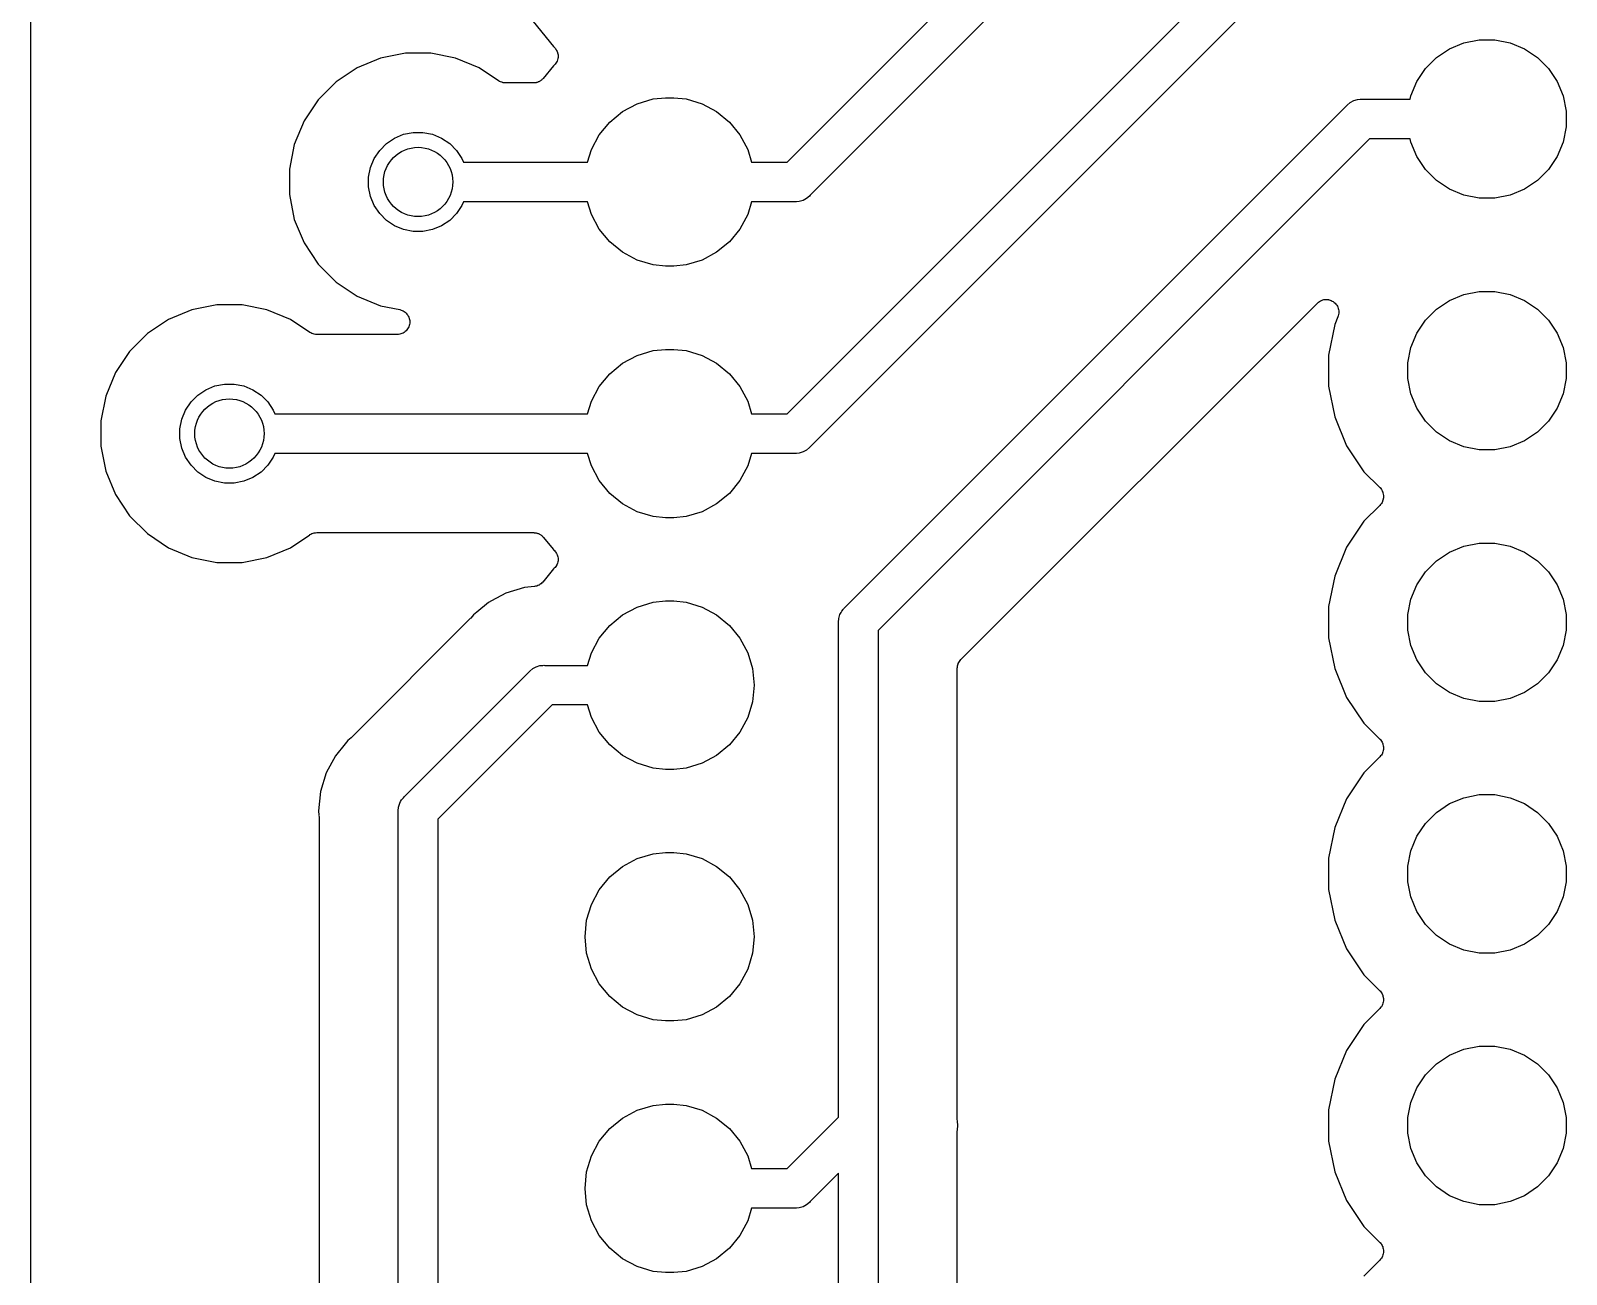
# Model space of a CAD drawing. Extents: x 122.5 to 192.5, y -149.3 to -74.2.
# Drawn here: x 122.45 to 137.96, y -127.23 to -114.68 of the extents above; entities that cross this region are included whole.
import ezdxf

# ---------------------------------------------------------------- set-up
doc = ezdxf.new("R2010")
doc.units = 0
doc.header["$MEASUREMENT"] = 0
doc.layers.add('BLACK', color=7, linetype='CONTINUOUS')

msp = doc.modelspace()

# ---------------------------------------------------------------- linework, layer by layer
at = {"layer": 'BLACK', "linetype": 'CONTINUOUS'}
for p, q in [((122.453, -149.2), (122.453, -74.32)), ((130.092, -116.005), (135.742, -110.356)), ((135.973, -110.69), (130.323, -116.339)), ((130.092, -118.545), (135.742, -112.896)), ((135.973, -113.23), (130.323, -118.879)), ((127.526, -114.586), (127.733, -114.837)), ((126.237, -114.905), (125.986, -114.955)), ((126.493, -114.905), (126.237, -114.905)), ((126.744, -114.955), (126.493, -114.905)), ((127.733, -114.837), (127.733, -114.837)), ((127.733, -114.837), (127.733, -114.837)), ((127.733, -114.837), (127.733, -114.837)), ((127.733, -114.837), (127.733, -114.838)), ((127.733, -114.838), (127.742, -114.847)), ((127.742, -114.847), (127.75, -114.855)), ((127.75, -114.855), (127.75, -114.855)), ((127.75, -114.855), (127.751, -114.856)), ((127.751, -114.856), (127.757, -114.866)), ((127.757, -114.866), (127.764, -114.876)), ((127.764, -114.876), (127.764, -114.876)), ((127.764, -114.876), (127.764, -114.877)), ((127.764, -114.877), (127.769, -114.888)), ((127.769, -114.888), (127.773, -114.899)), ((127.773, -114.899), (127.773, -114.899)), ((127.773, -114.899), (127.773, -114.9)), ((127.773, -114.9), (127.776, -114.911)), ((136.65, -114.949), (136.781, -114.861)), ((136.781, -114.861), (136.927, -114.801)), ((136.927, -114.801), (137.081, -114.77)), ((137.081, -114.77), (137.239, -114.77)), ((137.239, -114.77), (137.393, -114.801)), ((137.393, -114.801), (137.539, -114.861)), ((137.539, -114.861), (137.67, -114.949)), ((125.749, -115.053), (125.536, -115.195)), ((125.986, -114.955), (125.749, -115.053)), ((126.981, -115.053), (126.744, -114.955)), ((127.176, -115.184), (126.981, -115.053)), ((127.733, -115.032), (127.629, -115.159)), ((127.74, -115.025), (127.733, -115.032)), ((127.749, -115.016), (127.74, -115.025)), ((127.75, -115.016), (127.749, -115.016)), ((127.749, -115.016), (127.749, -115.016)), ((127.756, -115.006), (127.75, -115.016)), ((127.763, -114.996), (127.756, -115.006)), ((127.768, -114.984), (127.763, -114.995)), ((127.763, -114.995), (127.763, -114.995)), ((127.763, -114.995), (127.763, -114.996)), ((127.773, -114.973), (127.768, -114.984)), ((127.775, -114.96), (127.773, -114.972)), ((127.773, -114.972), (127.773, -114.973)), ((127.773, -114.973), (127.773, -114.973)), ((127.778, -114.949), (127.775, -114.96)), ((127.776, -114.911), (127.778, -114.923)), ((127.778, -114.923), (127.778, -114.923)), ((127.778, -114.923), (127.778, -114.924)), ((127.778, -114.924), (127.778, -114.936)), ((127.778, -114.936), (127.778, -114.948)), ((127.778, -114.948), (127.778, -114.948)), ((127.778, -114.948), (127.778, -114.949)), ((136.451, -115.191), (136.539, -115.06)), ((136.539, -115.06), (136.65, -114.949)), ((137.67, -114.949), (137.781, -115.06)), ((137.781, -115.06), (137.869, -115.191)), ((125.536, -115.195), (125.355, -115.376)), ((127.187, -115.189), (127.176, -115.184)), ((127.197, -115.195), (127.187, -115.189)), ((127.198, -115.195), (127.197, -115.195)), ((127.209, -115.199), (127.198, -115.195)), ((127.198, -115.195), (127.198, -115.195)), ((127.22, -115.202), (127.209, -115.199)), ((127.221, -115.202), (127.22, -115.202)), ((127.222, -115.203), (127.221, -115.202)), ((127.233, -115.204), (127.222, -115.203)), ((127.245, -115.205), (127.233, -115.204)), ((127.247, -115.205), (127.245, -115.205)), ((127.531, -115.205), (127.247, -115.205)), ((127.247, -115.205), (127.247, -115.205)), ((127.247, -115.205), (127.247, -115.205)), ((127.247, -115.205), (127.247, -115.205)), ((127.537, -115.204), (127.531, -115.205)), ((127.542, -115.205), (127.537, -115.204)), ((127.549, -115.203), (127.542, -115.205)), ((127.556, -115.203), (127.549, -115.203)), ((127.561, -115.201), (127.556, -115.203)), ((127.567, -115.2), (127.561, -115.201)), ((127.573, -115.197), (127.567, -115.2)), ((127.579, -115.195), (127.573, -115.197)), ((127.584, -115.193), (127.579, -115.195)), ((127.59, -115.191), (127.584, -115.193)), ((127.595, -115.187), (127.59, -115.191)), ((127.601, -115.184), (127.595, -115.187)), ((127.606, -115.18), (127.601, -115.184)), ((127.61, -115.177), (127.606, -115.18)), ((127.615, -115.172), (127.61, -115.177)), ((127.621, -115.168), (127.615, -115.172)), ((127.624, -115.164), (127.621, -115.168)), ((127.628, -115.16), (127.624, -115.164)), ((127.629, -115.159), (127.628, -115.16)), ((136.391, -115.337), (136.451, -115.191)), ((137.869, -115.191), (137.929, -115.337)), ((128.578, -115.416), (128.738, -115.367)), ((128.738, -115.367), (128.863, -115.355)), ((128.863, -115.355), (128.947, -115.355)), ((128.947, -115.355), (129.072, -115.367)), ((129.072, -115.367), (129.232, -115.416)), ((135.851, -115.373), (135.88, -115.37)), ((135.88, -115.37), (135.89, -115.369)), ((135.88, -115.37), (135.88, -115.37)), ((135.89, -115.369), (135.9, -115.37)), ((135.9, -115.37), (136.384, -115.37)), ((136.384, -115.37), (136.391, -115.337)), ((137.929, -115.337), (137.96, -115.491)), ((125.355, -115.376), (125.213, -115.589)), ((128.301, -115.601), (128.43, -115.495)), ((128.43, -115.495), (128.578, -115.416)), ((129.232, -115.416), (129.38, -115.495)), ((129.38, -115.495), (129.509, -115.601)), ((130.676, -120.502), (135.742, -115.436)), ((135.742, -115.436), (135.748, -115.428)), ((135.748, -115.428), (135.778, -115.403)), ((135.778, -115.403), (135.813, -115.384)), ((135.813, -115.384), (135.851, -115.373)), ((137.96, -115.491), (137.96, -115.649)), ((125.213, -115.589), (125.115, -115.826)), ((128.195, -115.73), (128.301, -115.601)), ((129.509, -115.601), (129.615, -115.73)), ((137.96, -115.649), (137.929, -115.803)), ((125.115, -115.826), (125.065, -116.077)), ((125.977, -115.886), (126.046, -115.817)), ((126.046, -115.817), (126.128, -115.762)), ((126.128, -115.762), (126.219, -115.724)), ((126.219, -115.724), (126.316, -115.705)), ((126.316, -115.705), (126.414, -115.705)), ((126.414, -115.705), (126.511, -115.724)), ((126.511, -115.724), (126.602, -115.762)), ((126.602, -115.762), (126.684, -115.817)), ((126.684, -115.817), (126.753, -115.886)), ((128.116, -115.878), (128.195, -115.73)), ((129.615, -115.73), (129.694, -115.878)), ((135.973, -115.77), (131.01, -120.733)), ((136.384, -115.77), (135.973, -115.77)), ((136.391, -115.803), (136.384, -115.77)), ((136.451, -115.949), (136.391, -115.803)), ((137.929, -115.803), (137.869, -115.949)), ((125.884, -116.059), (125.922, -115.968)), ((125.922, -115.968), (125.977, -115.886)), ((126.753, -115.886), (126.808, -115.968)), ((126.808, -115.968), (126.823, -116.005)), ((128.077, -116.005), (128.116, -115.878)), ((129.694, -115.878), (129.733, -116.005)), ((136.539, -116.08), (136.451, -115.949)), ((137.869, -115.949), (137.781, -116.08)), ((125.065, -116.077), (125.065, -116.333)), ((125.865, -116.156), (125.884, -116.059)), ((126.823, -116.005), (128.077, -116.005)), ((129.733, -116.005), (130.092, -116.005)), ((136.65, -116.191), (136.539, -116.08)), ((137.781, -116.08), (137.67, -116.191)), ((125.865, -116.254), (125.865, -116.156)), ((125.884, -116.351), (125.865, -116.254)), ((136.781, -116.279), (136.65, -116.191)), ((136.927, -116.339), (136.781, -116.279)), ((137.539, -116.279), (137.393, -116.339)), ((137.67, -116.191), (137.539, -116.279)), ((125.065, -116.333), (125.115, -116.584)), ((125.922, -116.442), (125.884, -116.351)), ((125.977, -116.524), (125.922, -116.442)), ((126.808, -116.442), (126.753, -116.524)), ((126.823, -116.405), (126.808, -116.442)), ((128.077, -116.405), (126.823, -116.405)), ((128.116, -116.532), (128.077, -116.405)), ((129.733, -116.405), (129.694, -116.532)), ((130.165, -116.405), (129.733, -116.405)), ((130.175, -116.406), (130.165, -116.405)), ((130.185, -116.405), (130.175, -116.406)), ((130.214, -116.402), (130.185, -116.405)), ((130.185, -116.405), (130.185, -116.405)), ((130.252, -116.391), (130.214, -116.402)), ((130.287, -116.372), (130.252, -116.391)), ((130.317, -116.347), (130.287, -116.372)), ((130.323, -116.339), (130.317, -116.347)), ((137.081, -116.37), (136.927, -116.339)), ((137.239, -116.37), (137.081, -116.37)), ((137.393, -116.339), (137.239, -116.37)), ((125.115, -116.584), (125.213, -116.821)), ((126.046, -116.593), (125.977, -116.524)), ((126.128, -116.648), (126.046, -116.593)), ((126.684, -116.593), (126.602, -116.648)), ((126.753, -116.524), (126.684, -116.593)), ((128.195, -116.68), (128.116, -116.532)), ((129.694, -116.532), (129.615, -116.68)), ((126.219, -116.686), (126.128, -116.648)), ((126.316, -116.705), (126.219, -116.686)), ((126.414, -116.705), (126.316, -116.705)), ((126.511, -116.686), (126.414, -116.705)), ((126.602, -116.648), (126.511, -116.686)), ((128.301, -116.809), (128.195, -116.68)), ((129.615, -116.68), (129.509, -116.809)), ((125.213, -116.821), (125.355, -117.034)), ((128.43, -116.915), (128.301, -116.809)), ((128.578, -116.994), (128.43, -116.915)), ((129.38, -116.915), (129.232, -116.994)), ((129.509, -116.809), (129.38, -116.915)), ((125.355, -117.034), (125.536, -117.215)), ((128.738, -117.043), (128.578, -116.994)), ((128.863, -117.055), (128.738, -117.043)), ((128.947, -117.055), (128.863, -117.055)), ((129.072, -117.043), (128.947, -117.055)), ((129.232, -116.994), (129.072, -117.043)), ((125.536, -117.215), (125.749, -117.357)), ((125.749, -117.357), (125.986, -117.455)), ((136.781, -117.401), (136.927, -117.341)), ((136.927, -117.341), (137.081, -117.31)), ((137.081, -117.31), (137.239, -117.31)), ((137.239, -117.31), (137.393, -117.341)), ((137.393, -117.341), (137.539, -117.401)), ((124.081, -117.495), (123.844, -117.593)), ((124.332, -117.445), (124.081, -117.495)), ((124.588, -117.445), (124.332, -117.445)), ((124.839, -117.495), (124.588, -117.445)), ((125.076, -117.593), (124.839, -117.495)), ((125.986, -117.455), (126.179, -117.493)), ((126.179, -117.493), (126.18, -117.494)), ((126.18, -117.494), (126.18, -117.494)), ((126.18, -117.494), (126.18, -117.494)), ((126.18, -117.494), (126.181, -117.494)), ((126.181, -117.494), (126.193, -117.498)), ((126.193, -117.498), (126.204, -117.501)), ((126.204, -117.501), (126.204, -117.501)), ((126.204, -117.501), (126.204, -117.501)), ((126.204, -117.501), (126.215, -117.507)), ((126.215, -117.507), (126.226, -117.513)), ((126.226, -117.513), (126.226, -117.513)), ((126.226, -117.513), (126.226, -117.513)), ((126.226, -117.513), (126.235, -117.521)), ((126.235, -117.521), (126.245, -117.529)), ((126.245, -117.529), (126.245, -117.529)), ((126.245, -117.529), (126.245, -117.529)), ((126.245, -117.529), (126.252, -117.538)), ((126.252, -117.538), (126.26, -117.548)), ((131.847, -121.027), (135.446, -117.428)), ((135.446, -117.428), (135.447, -117.427)), ((135.447, -117.427), (135.457, -117.419)), ((135.447, -117.427), (135.447, -117.427)), ((135.447, -117.427), (135.447, -117.427)), ((135.447, -117.427), (135.447, -117.427)), ((135.457, -117.419), (135.467, -117.411)), ((135.467, -117.411), (135.478, -117.406)), ((135.467, -117.411), (135.467, -117.411)), ((135.467, -117.411), (135.467, -117.411)), ((135.478, -117.406), (135.489, -117.4)), ((135.489, -117.4), (135.501, -117.396)), ((135.489, -117.4), (135.489, -117.4)), ((135.489, -117.4), (135.489, -117.4)), ((135.501, -117.396), (135.512, -117.393)), ((135.512, -117.393), (135.513, -117.393)), ((135.513, -117.393), (135.525, -117.392)), ((135.513, -117.393), (135.513, -117.393)), ((135.525, -117.392), (135.537, -117.391)), ((135.537, -117.391), (135.537, -117.391)), ((135.537, -117.391), (135.537, -117.391)), ((135.537, -117.391), (135.55, -117.392)), ((135.55, -117.392), (135.562, -117.393)), ((135.562, -117.393), (135.562, -117.393)), ((135.562, -117.393), (135.562, -117.394)), ((135.562, -117.394), (135.574, -117.397)), ((135.574, -117.397), (135.585, -117.401)), ((135.585, -117.401), (135.586, -117.401)), ((135.586, -117.401), (135.586, -117.401)), ((135.586, -117.401), (135.597, -117.407)), ((135.597, -117.407), (135.607, -117.413)), ((135.607, -117.413), (135.607, -117.413)), ((135.607, -117.413), (135.607, -117.413)), ((135.607, -117.413), (135.617, -117.421)), ((135.617, -117.421), (135.626, -117.428)), ((135.626, -117.428), (135.626, -117.429)), ((135.626, -117.429), (135.626, -117.429)), ((135.626, -117.429), (135.634, -117.438)), ((135.634, -117.438), (135.642, -117.448)), ((135.642, -117.448), (135.642, -117.448)), ((135.642, -117.448), (135.642, -117.448)), ((135.642, -117.448), (135.648, -117.459)), ((135.648, -117.459), (135.653, -117.47)), ((135.653, -117.47), (135.654, -117.47)), ((135.654, -117.47), (135.654, -117.47)), ((135.654, -117.47), (135.657, -117.482)), ((135.657, -117.482), (135.661, -117.493)), ((135.66, -117.543), (135.657, -117.555)), ((135.661, -117.543), (135.66, -117.543)), ((135.661, -117.493), (135.661, -117.493)), ((135.661, -117.493), (135.661, -117.494)), ((135.661, -117.494), (135.662, -117.506)), ((135.662, -117.531), (135.661, -117.543)), ((135.661, -117.543), (135.661, -117.543)), ((135.662, -117.506), (135.663, -117.518)), ((135.663, -117.518), (135.662, -117.531)), ((135.663, -117.518), (135.663, -117.518)), ((135.663, -117.518), (135.663, -117.518)), ((136.539, -117.6), (136.65, -117.489)), ((136.65, -117.489), (136.781, -117.401)), ((137.539, -117.401), (137.67, -117.489)), ((137.67, -117.489), (137.781, -117.6)), ((123.844, -117.593), (123.631, -117.735)), ((125.271, -117.724), (125.076, -117.593)), ((126.259, -117.689), (126.251, -117.699)), ((126.265, -117.678), (126.259, -117.689)), ((126.259, -117.689), (126.259, -117.689)), ((126.259, -117.689), (126.259, -117.689)), ((126.26, -117.548), (126.26, -117.549)), ((126.26, -117.549), (126.26, -117.549)), ((126.26, -117.549), (126.266, -117.559)), ((126.271, -117.667), (126.265, -117.678)), ((126.266, -117.559), (126.272, -117.57)), ((126.275, -117.655), (126.271, -117.667)), ((126.271, -117.667), (126.271, -117.667)), ((126.271, -117.667), (126.271, -117.667)), ((126.272, -117.57), (126.272, -117.57)), ((126.272, -117.57), (126.272, -117.571)), ((126.272, -117.571), (126.276, -117.583)), ((126.278, -117.644), (126.275, -117.655)), ((126.276, -117.583), (126.279, -117.594)), ((126.28, -117.631), (126.278, -117.644)), ((126.278, -117.644), (126.278, -117.644)), ((126.278, -117.644), (126.278, -117.644)), ((126.279, -117.594), (126.279, -117.594)), ((126.279, -117.594), (126.279, -117.594)), ((126.279, -117.594), (126.28, -117.605)), ((126.28, -117.605), (126.281, -117.619)), ((126.281, -117.619), (126.28, -117.631)), ((126.281, -117.619), (126.281, -117.619)), ((126.281, -117.619), (126.281, -117.619)), ((135.621, -117.643), (135.56, -117.952)), ((135.653, -117.566), (135.621, -117.643)), ((135.657, -117.555), (135.653, -117.566)), ((136.451, -117.731), (136.539, -117.6)), ((137.781, -117.6), (137.869, -117.731)), ((123.631, -117.735), (123.45, -117.916)), ((125.282, -117.729), (125.271, -117.724)), ((125.292, -117.735), (125.282, -117.729)), ((125.293, -117.735), (125.292, -117.735)), ((125.304, -117.739), (125.293, -117.735)), ((125.293, -117.735), (125.293, -117.735)), ((125.315, -117.742), (125.304, -117.739)), ((125.316, -117.742), (125.315, -117.742)), ((125.317, -117.743), (125.316, -117.742)), ((125.328, -117.744), (125.317, -117.743)), ((125.34, -117.745), (125.328, -117.744)), ((125.342, -117.745), (125.34, -117.745)), ((125.342, -117.745), (125.342, -117.745)), ((125.342, -117.745), (125.342, -117.745)), ((126.154, -117.745), (125.342, -117.745)), ((125.342, -117.745), (125.342, -117.745)), ((126.167, -117.744), (126.154, -117.745)), ((126.179, -117.743), (126.167, -117.744)), ((126.191, -117.739), (126.179, -117.743)), ((126.179, -117.743), (126.179, -117.743)), ((126.179, -117.743), (126.179, -117.743)), ((126.202, -117.735), (126.191, -117.739)), ((126.213, -117.73), (126.202, -117.735)), ((126.202, -117.735), (126.202, -117.735)), ((126.202, -117.735), (126.202, -117.735)), ((126.224, -117.724), (126.213, -117.73)), ((126.234, -117.716), (126.224, -117.724)), ((126.224, -117.724), (126.224, -117.724)), ((126.224, -117.724), (126.224, -117.724)), ((126.243, -117.708), (126.234, -117.716)), ((126.244, -117.708), (126.243, -117.708)), ((126.251, -117.699), (126.244, -117.708)), ((126.244, -117.708), (126.244, -117.708)), ((136.391, -117.877), (136.451, -117.731)), ((137.869, -117.731), (137.929, -117.877)), ((123.45, -117.916), (123.308, -118.129)), ((128.43, -118.035), (128.578, -117.956)), ((128.578, -117.956), (128.738, -117.907)), ((128.738, -117.907), (128.863, -117.895)), ((128.863, -117.895), (128.947, -117.895)), ((128.947, -117.895), (129.072, -117.907)), ((129.072, -117.907), (129.232, -117.956)), ((129.232, -117.956), (129.38, -118.035)), ((135.56, -117.952), (135.56, -118.268)), ((136.36, -118.031), (136.391, -117.877)), ((137.929, -117.877), (137.96, -118.031)), ((123.308, -118.129), (123.21, -118.366)), ((128.195, -118.27), (128.301, -118.141)), ((128.301, -118.141), (128.43, -118.035)), ((129.38, -118.035), (129.509, -118.141)), ((129.509, -118.141), (129.615, -118.27)), ((136.36, -118.189), (136.36, -118.031)), ((137.96, -118.031), (137.96, -118.189)), ((124.141, -118.357), (124.223, -118.302)), ((124.223, -118.302), (124.314, -118.264)), ((124.314, -118.264), (124.411, -118.245)), ((124.411, -118.245), (124.509, -118.245)), ((124.509, -118.245), (124.606, -118.264)), ((124.606, -118.264), (124.697, -118.302)), ((124.697, -118.302), (124.779, -118.357)), ((128.116, -118.418), (128.195, -118.27)), ((129.615, -118.27), (129.694, -118.418)), ((135.56, -118.268), (135.621, -118.577)), ((136.391, -118.343), (136.36, -118.189)), ((137.96, -118.189), (137.929, -118.343)), ((123.21, -118.366), (123.16, -118.617)), ((124.017, -118.508), (124.072, -118.426)), ((124.072, -118.426), (124.141, -118.357)), ((124.779, -118.357), (124.848, -118.426)), ((124.848, -118.426), (124.903, -118.508)), ((128.077, -118.545), (128.116, -118.418)), ((129.694, -118.418), (129.733, -118.545)), ((136.451, -118.489), (136.391, -118.343)), ((137.929, -118.343), (137.869, -118.489)), ((123.16, -118.617), (123.16, -118.873)), ((123.96, -118.696), (123.979, -118.599)), ((123.979, -118.599), (124.017, -118.508)), ((124.903, -118.508), (124.918, -118.545)), ((124.918, -118.545), (128.077, -118.545)), ((129.733, -118.545), (130.092, -118.545)), ((135.621, -118.577), (135.742, -118.868)), ((136.539, -118.62), (136.451, -118.489)), ((136.65, -118.731), (136.539, -118.62)), ((137.781, -118.62), (137.67, -118.731)), ((137.869, -118.489), (137.781, -118.62)), ((123.96, -118.794), (123.96, -118.696)), ((136.781, -118.819), (136.65, -118.731)), ((137.67, -118.731), (137.539, -118.819)), ((123.16, -118.873), (123.21, -119.124)), ((123.979, -118.891), (123.96, -118.794)), ((124.017, -118.982), (123.979, -118.891)), ((130.252, -118.931), (130.214, -118.942)), ((130.287, -118.912), (130.252, -118.931)), ((130.317, -118.887), (130.287, -118.912)), ((130.323, -118.879), (130.317, -118.887)), ((135.742, -118.868), (135.917, -119.13)), ((136.927, -118.879), (136.781, -118.819)), ((137.081, -118.91), (136.927, -118.879)), ((137.239, -118.91), (137.081, -118.91)), ((137.393, -118.879), (137.239, -118.91)), ((137.539, -118.819), (137.393, -118.879)), ((124.072, -119.064), (124.017, -118.982)), ((124.141, -119.133), (124.072, -119.064)), ((124.848, -119.064), (124.779, -119.133)), ((124.903, -118.982), (124.848, -119.064)), ((124.918, -118.945), (124.903, -118.982)), ((128.077, -118.945), (124.918, -118.945)), ((128.116, -119.072), (128.077, -118.945)), ((128.195, -119.22), (128.116, -119.072)), ((129.694, -119.072), (129.615, -119.22)), ((129.733, -118.945), (129.694, -119.072)), ((130.165, -118.945), (129.733, -118.945)), ((130.175, -118.946), (130.165, -118.945)), ((130.185, -118.945), (130.175, -118.946)), ((130.214, -118.942), (130.185, -118.945)), ((130.185, -118.945), (130.185, -118.945)), ((123.21, -119.124), (123.308, -119.361)), ((124.223, -119.188), (124.141, -119.133)), ((124.314, -119.226), (124.223, -119.188)), ((124.411, -119.245), (124.314, -119.226)), ((124.509, -119.245), (124.411, -119.245)), ((124.606, -119.226), (124.509, -119.245)), ((124.697, -119.188), (124.606, -119.226)), ((124.779, -119.133), (124.697, -119.188)), ((128.301, -119.349), (128.195, -119.22)), ((129.615, -119.22), (129.509, -119.349)), ((135.917, -119.13), (136.077, -119.29)), ((123.308, -119.361), (123.45, -119.574)), ((128.43, -119.455), (128.301, -119.349)), ((129.509, -119.349), (129.38, -119.455)), ((136.077, -119.29), (136.078, -119.291)), ((136.078, -119.291), (136.078, -119.291)), ((136.078, -119.291), (136.078, -119.291)), ((136.078, -119.291), (136.079, -119.291)), ((136.079, -119.291), (136.086, -119.301)), ((136.086, -119.301), (136.094, -119.31)), ((136.094, -119.31), (136.094, -119.31)), ((136.094, -119.31), (136.094, -119.311)), ((136.094, -119.311), (136.1, -119.322)), ((136.1, -119.322), (136.105, -119.332)), ((136.105, -119.332), (136.105, -119.332)), ((136.105, -119.332), (136.106, -119.333)), ((136.106, -119.333), (136.109, -119.344)), ((136.109, -119.344), (136.112, -119.356)), ((136.112, -119.356), (136.112, -119.356)), ((136.112, -119.356), (136.112, -119.357)), ((136.112, -119.357), (136.114, -119.369)), ((136.113, -119.393), (136.112, -119.405)), ((136.115, -119.381), (136.113, -119.393)), ((136.114, -119.369), (136.115, -119.38)), ((136.115, -119.38), (136.115, -119.381)), ((136.115, -119.381), (136.115, -119.381)), ((128.578, -119.534), (128.43, -119.455)), ((128.738, -119.583), (128.578, -119.534)), ((129.232, -119.534), (129.072, -119.583)), ((129.38, -119.455), (129.232, -119.534)), ((136.077, -119.47), (135.917, -119.63)), ((136.085, -119.46), (136.077, -119.47)), ((136.093, -119.451), (136.085, -119.46)), ((136.099, -119.44), (136.093, -119.451)), ((136.093, -119.451), (136.093, -119.451)), ((136.093, -119.451), (136.093, -119.451)), ((136.105, -119.43), (136.099, -119.44)), ((136.108, -119.417), (136.105, -119.429)), ((136.105, -119.429), (136.105, -119.429)), ((136.105, -119.429), (136.105, -119.43)), ((136.112, -119.406), (136.108, -119.417)), ((136.112, -119.405), (136.112, -119.406)), ((136.112, -119.406), (136.112, -119.406)), ((123.45, -119.574), (123.631, -119.755)), ((128.863, -119.595), (128.738, -119.583)), ((128.947, -119.595), (128.863, -119.595)), ((129.072, -119.583), (128.947, -119.595)), ((135.917, -119.63), (135.742, -119.892)), ((123.631, -119.755), (123.844, -119.897)), ((125.076, -119.897), (125.271, -119.766)), ((125.271, -119.766), (125.272, -119.766)), ((125.272, -119.766), (125.273, -119.765)), ((125.272, -119.766), (125.272, -119.766)), ((125.272, -119.766), (125.272, -119.766)), ((125.273, -119.765), (125.283, -119.76)), ((125.283, -119.76), (125.293, -119.755)), ((125.293, -119.755), (125.294, -119.754)), ((125.294, -119.754), (125.295, -119.754)), ((125.295, -119.754), (125.306, -119.751)), ((125.306, -119.751), (125.317, -119.747)), ((125.317, -119.747), (125.318, -119.747)), ((125.318, -119.747), (125.319, -119.747)), ((125.319, -119.747), (125.33, -119.746)), ((125.33, -119.746), (125.342, -119.745)), ((125.342, -119.745), (127.531, -119.745)), ((127.531, -119.745), (127.533, -119.745)), ((127.533, -119.745), (127.538, -119.746)), ((127.538, -119.746), (127.544, -119.746)), ((127.544, -119.746), (127.551, -119.747)), ((127.551, -119.747), (127.558, -119.748)), ((127.558, -119.748), (127.563, -119.749)), ((127.563, -119.749), (127.568, -119.751)), ((127.568, -119.751), (127.575, -119.753)), ((127.575, -119.753), (127.581, -119.755)), ((127.581, -119.755), (127.586, -119.758)), ((127.586, -119.758), (127.591, -119.76)), ((127.591, -119.76), (127.597, -119.764)), ((127.597, -119.764), (127.603, -119.767)), ((127.603, -119.767), (127.607, -119.771)), ((127.607, -119.771), (127.612, -119.774)), ((127.612, -119.774), (127.617, -119.779)), ((127.617, -119.779), (127.622, -119.783)), ((127.622, -119.783), (127.625, -119.787)), ((127.625, -119.787), (127.629, -119.791)), ((127.629, -119.791), (127.733, -119.917)), ((136.927, -119.881), (137.081, -119.85)), ((137.081, -119.85), (137.239, -119.85)), ((137.239, -119.85), (137.393, -119.881)), ((123.844, -119.897), (124.081, -119.995)), ((124.081, -119.995), (124.332, -120.045)), ((124.588, -120.045), (124.839, -119.995)), ((124.839, -119.995), (125.076, -119.897)), ((127.733, -119.917), (127.733, -119.917)), ((127.733, -119.917), (127.733, -119.917)), ((127.733, -119.917), (127.733, -119.917)), ((127.733, -119.917), (127.733, -119.918)), ((127.733, -119.918), (127.742, -119.927)), ((127.742, -119.927), (127.75, -119.935)), ((127.75, -119.935), (127.75, -119.935)), ((127.75, -119.935), (127.751, -119.936)), ((127.751, -119.936), (127.757, -119.946)), ((127.757, -119.946), (127.764, -119.956)), ((127.764, -119.956), (127.764, -119.956)), ((127.764, -119.956), (127.764, -119.957)), ((127.764, -119.957), (127.769, -119.968)), ((127.769, -119.968), (127.773, -119.979)), ((127.773, -119.979), (127.773, -119.979)), ((127.773, -119.979), (127.773, -119.98)), ((127.773, -119.98), (127.776, -119.991)), ((127.776, -119.991), (127.778, -120.003)), ((127.778, -120.003), (127.778, -120.003)), ((127.778, -120.003), (127.778, -120.004)), ((127.778, -120.004), (127.778, -120.016)), ((127.778, -120.016), (127.778, -120.028)), ((135.742, -119.892), (135.621, -120.183)), ((136.65, -120.029), (136.781, -119.941)), ((136.781, -119.941), (136.927, -119.881)), ((137.393, -119.881), (137.539, -119.941)), ((137.539, -119.941), (137.67, -120.029)), ((124.332, -120.045), (124.588, -120.045)), ((127.733, -120.112), (127.625, -120.244)), ((127.74, -120.105), (127.733, -120.112)), ((127.749, -120.096), (127.74, -120.105)), ((127.75, -120.096), (127.749, -120.096)), ((127.749, -120.096), (127.749, -120.096)), ((127.756, -120.086), (127.75, -120.096)), ((127.763, -120.076), (127.756, -120.086)), ((127.768, -120.064), (127.763, -120.075)), ((127.763, -120.075), (127.763, -120.075)), ((127.763, -120.075), (127.763, -120.076)), ((127.773, -120.053), (127.768, -120.064)), ((127.775, -120.04), (127.773, -120.052)), ((127.773, -120.052), (127.773, -120.053)), ((127.773, -120.053), (127.773, -120.053)), ((127.778, -120.029), (127.775, -120.04)), ((127.778, -120.028), (127.778, -120.028)), ((127.778, -120.028), (127.778, -120.029)), ((136.451, -120.271), (136.539, -120.14)), ((136.539, -120.14), (136.65, -120.029)), ((137.67, -120.029), (137.781, -120.14)), ((137.781, -120.14), (137.869, -120.271)), ((127.439, -120.299), (127.25, -120.357)), ((127.539, -120.29), (127.439, -120.299)), ((127.551, -120.287), (127.539, -120.29)), ((127.562, -120.285), (127.551, -120.287)), ((127.563, -120.285), (127.562, -120.285)), ((127.564, -120.285), (127.563, -120.285)), ((127.574, -120.28), (127.564, -120.285)), ((127.585, -120.276), (127.574, -120.28)), ((127.586, -120.276), (127.585, -120.276)), ((127.587, -120.275), (127.586, -120.276)), ((127.596, -120.269), (127.587, -120.275)), ((127.606, -120.262), (127.596, -120.269)), ((127.607, -120.262), (127.606, -120.262)), ((127.615, -120.253), (127.607, -120.262)), ((127.607, -120.262), (127.607, -120.262)), ((127.624, -120.245), (127.615, -120.253)), ((127.625, -120.244), (127.624, -120.245)), ((127.625, -120.244), (127.625, -120.244)), ((127.625, -120.244), (127.625, -120.244)), ((127.625, -120.244), (127.625, -120.244)), ((135.621, -120.183), (135.56, -120.492)), ((136.391, -120.417), (136.451, -120.271)), ((137.869, -120.271), (137.929, -120.417)), ((127.077, -120.45), (126.958, -120.547)), ((127.106, -120.434), (127.077, -120.45)), ((127.25, -120.357), (127.106, -120.434)), ((128.578, -120.496), (128.738, -120.447)), ((128.738, -120.447), (128.863, -120.435)), ((128.863, -120.435), (128.947, -120.435)), ((128.947, -120.435), (129.072, -120.447)), ((129.072, -120.447), (129.232, -120.496)), ((136.36, -120.571), (136.391, -120.417)), ((137.929, -120.417), (137.96, -120.571)), ((126.889, -120.617), (125.697, -121.809)), ((126.892, -120.613), (126.889, -120.617)), ((126.896, -120.609), (126.892, -120.613)), ((126.897, -120.608), (126.896, -120.609)), ((126.924, -120.574), (126.897, -120.608)), ((126.958, -120.547), (126.924, -120.574)), ((126.958, -120.547), (126.958, -120.547)), ((128.301, -120.681), (128.43, -120.575)), ((128.43, -120.575), (128.578, -120.496)), ((129.232, -120.496), (129.38, -120.575)), ((129.38, -120.575), (129.509, -120.681)), ((130.609, -120.65), (130.613, -120.611)), ((130.613, -120.611), (130.624, -120.573)), ((130.624, -120.573), (130.636, -120.552)), ((130.636, -120.552), (130.643, -120.538)), ((130.643, -120.538), (130.658, -120.52)), ((130.658, -120.52), (130.662, -120.516)), ((130.662, -120.516), (130.668, -120.508)), ((130.662, -120.516), (130.662, -120.516)), ((130.668, -120.508), (130.676, -120.502)), ((135.56, -120.492), (135.56, -120.808)), ((136.36, -120.729), (136.36, -120.571)), ((137.96, -120.571), (137.96, -120.729)), ((128.195, -120.81), (128.301, -120.681)), ((129.509, -120.681), (129.615, -120.81)), ((130.61, -120.66), (130.609, -120.65)), ((130.61, -125.647), (130.61, -120.66)), ((131.01, -120.733), (131.01, -125.72)), ((136.391, -120.883), (136.36, -120.729)), ((137.96, -120.729), (137.929, -120.883)), ((128.116, -120.958), (128.195, -120.81)), ((129.615, -120.81), (129.694, -120.958)), ((135.56, -120.808), (135.621, -121.117)), ((136.451, -121.029), (136.391, -120.883)), ((137.929, -120.883), (137.869, -121.029)), ((127.523, -121.118), (127.558, -121.099)), ((127.558, -121.099), (127.596, -121.088)), ((127.596, -121.088), (127.6, -121.088)), ((127.6, -121.088), (127.625, -121.085)), ((127.625, -121.085), (127.635, -121.084)), ((127.625, -121.085), (127.625, -121.085)), ((127.635, -121.084), (127.645, -121.085)), ((127.645, -121.085), (128.077, -121.085)), ((128.077, -121.085), (128.116, -120.958)), ((129.694, -120.958), (129.743, -121.118)), ((131.81, -121.115), (131.811, -121.103)), ((131.811, -121.103), (131.813, -121.092)), ((131.813, -121.09), (131.816, -121.079)), ((131.813, -121.091), (131.813, -121.09)), ((131.813, -121.092), (131.813, -121.091)), ((131.816, -121.079), (131.82, -121.068)), ((131.82, -121.067), (131.826, -121.056)), ((131.82, -121.068), (131.82, -121.067)), ((131.82, -121.067), (131.82, -121.067)), ((131.826, -121.056), (131.831, -121.046)), ((131.831, -121.046), (131.832, -121.046)), ((131.832, -121.045), (131.84, -121.036)), ((131.832, -121.046), (131.832, -121.045)), ((131.84, -121.036), (131.847, -121.027)), ((136.539, -121.16), (136.451, -121.029)), ((137.869, -121.029), (137.781, -121.16)), ((126.231, -122.407), (127.487, -121.151)), ((127.487, -121.151), (127.493, -121.143)), ((127.493, -121.143), (127.523, -121.118)), ((129.743, -121.118), (129.759, -121.285)), ((131.81, -121.116), (131.81, -121.115)), ((131.81, -121.117), (131.81, -121.116)), ((131.81, -121.116), (131.81, -121.116)), ((131.81, -121.116), (131.81, -121.116)), ((131.81, -125.675), (131.81, -121.117)), ((135.621, -121.117), (135.742, -121.408)), ((136.65, -121.271), (136.539, -121.16)), ((137.781, -121.16), (137.67, -121.271)), ((129.759, -121.285), (129.743, -121.452)), ((135.742, -121.408), (135.917, -121.67)), ((136.781, -121.359), (136.65, -121.271)), ((136.927, -121.419), (136.781, -121.359)), ((137.081, -121.45), (136.927, -121.419)), ((137.393, -121.419), (137.239, -121.45)), ((137.539, -121.359), (137.393, -121.419)), ((137.67, -121.271), (137.539, -121.359)), ((127.718, -121.485), (126.565, -122.638)), ((128.077, -121.485), (127.718, -121.485)), ((128.116, -121.612), (128.077, -121.485)), ((129.743, -121.452), (129.694, -121.612)), ((137.239, -121.45), (137.081, -121.45)), ((128.195, -121.76), (128.116, -121.612)), ((129.694, -121.612), (129.615, -121.76)), ((135.917, -121.67), (136.077, -121.83)), ((125.627, -121.878), (125.53, -121.997)), ((125.654, -121.844), (125.627, -121.878)), ((125.627, -121.878), (125.627, -121.878)), ((125.688, -121.817), (125.654, -121.844)), ((125.692, -121.813), (125.688, -121.817)), ((125.696, -121.81), (125.692, -121.813)), ((125.697, -121.809), (125.696, -121.81)), ((128.301, -121.889), (128.195, -121.76)), ((129.615, -121.76), (129.509, -121.889)), ((136.077, -121.83), (136.078, -121.831)), ((136.078, -121.831), (136.078, -121.831)), ((136.078, -121.831), (136.078, -121.831)), ((136.078, -121.831), (136.079, -121.831)), ((136.079, -121.831), (136.086, -121.841)), ((136.086, -121.841), (136.094, -121.85)), ((136.094, -121.85), (136.094, -121.85)), ((136.094, -121.85), (136.094, -121.851)), ((136.094, -121.851), (136.1, -121.862)), ((136.1, -121.862), (136.105, -121.872)), ((136.105, -121.872), (136.105, -121.872)), ((136.105, -121.872), (136.106, -121.873)), ((136.106, -121.873), (136.109, -121.884)), ((136.109, -121.884), (136.112, -121.896)), ((125.53, -121.997), (125.437, -122.17)), ((128.43, -121.995), (128.301, -121.889)), ((128.578, -122.074), (128.43, -121.995)), ((129.38, -121.995), (129.232, -122.074)), ((129.509, -121.889), (129.38, -121.995)), ((136.077, -122.01), (135.917, -122.17)), ((136.085, -122), (136.077, -122.01)), ((136.093, -121.991), (136.085, -122)), ((136.099, -121.98), (136.093, -121.991)), ((136.093, -121.991), (136.093, -121.991)), ((136.093, -121.991), (136.093, -121.991)), ((136.105, -121.97), (136.099, -121.98)), ((136.108, -121.957), (136.105, -121.969)), ((136.105, -121.969), (136.105, -121.969)), ((136.105, -121.969), (136.105, -121.97)), ((136.112, -121.946), (136.108, -121.957)), ((136.112, -121.896), (136.112, -121.896)), ((136.112, -121.896), (136.112, -121.897)), ((136.112, -121.897), (136.114, -121.909)), ((136.113, -121.933), (136.112, -121.945)), ((136.112, -121.945), (136.112, -121.946)), ((136.112, -121.946), (136.112, -121.946)), ((136.115, -121.921), (136.113, -121.933)), ((136.114, -121.909), (136.115, -121.92)), ((136.115, -121.92), (136.115, -121.921)), ((136.115, -121.921), (136.115, -121.921)), ((125.437, -122.17), (125.379, -122.359)), ((128.738, -122.123), (128.578, -122.074)), ((128.863, -122.135), (128.738, -122.123)), ((128.947, -122.135), (128.863, -122.135)), ((129.072, -122.123), (128.947, -122.135)), ((129.232, -122.074), (129.072, -122.123)), ((135.917, -122.17), (135.742, -122.432)), ((125.379, -122.359), (125.36, -122.555)), ((126.168, -122.516), (126.179, -122.478)), ((126.179, -122.478), (126.188, -122.461)), ((126.188, -122.461), (126.198, -122.443)), ((126.198, -122.443), (126.213, -122.425)), ((126.213, -122.425), (126.217, -122.421)), ((126.217, -122.421), (126.223, -122.413)), ((126.217, -122.421), (126.217, -122.421)), ((126.223, -122.413), (126.231, -122.407)), ((135.742, -122.432), (135.621, -122.723)), ((136.65, -122.569), (136.781, -122.481)), ((136.781, -122.481), (136.927, -122.421)), ((136.927, -122.421), (137.081, -122.39)), ((137.081, -122.39), (137.239, -122.39)), ((137.239, -122.39), (137.393, -122.421)), ((137.393, -122.421), (137.539, -122.481)), ((137.539, -122.481), (137.67, -122.569)), ((125.36, -122.555), (125.364, -122.598)), ((125.364, -122.598), (125.365, -122.6)), ((125.365, -122.6), (125.364, -122.605)), ((125.364, -122.605), (125.365, -122.61)), ((125.365, -122.61), (125.365, -138.375)), ((126.164, -122.555), (126.168, -122.516)), ((126.165, -122.565), (126.164, -122.555)), ((126.165, -138.42), (126.165, -122.565)), ((126.565, -122.638), (126.565, -138.347)), ((136.539, -122.68), (136.65, -122.569)), ((137.67, -122.569), (137.781, -122.68)), ((135.621, -122.723), (135.56, -123.032)), ((136.391, -122.957), (136.451, -122.811)), ((136.451, -122.811), (136.539, -122.68)), ((137.781, -122.68), (137.869, -122.811)), ((137.869, -122.811), (137.929, -122.957)), ((136.36, -123.111), (136.391, -122.957)), ((137.929, -122.957), (137.96, -123.111)), ((128.301, -123.221), (128.43, -123.115)), ((128.43, -123.115), (128.578, -123.036)), ((128.578, -123.036), (128.738, -122.987)), ((128.738, -122.987), (128.863, -122.975)), ((128.863, -122.975), (128.947, -122.975)), ((128.947, -122.975), (129.072, -122.987)), ((129.072, -122.987), (129.232, -123.036)), ((129.232, -123.036), (129.38, -123.115)), ((129.38, -123.115), (129.509, -123.221)), ((135.56, -123.032), (135.56, -123.348)), ((136.36, -123.269), (136.36, -123.111)), ((137.96, -123.111), (137.96, -123.269)), ((128.195, -123.35), (128.301, -123.221)), ((129.509, -123.221), (129.615, -123.35)), ((136.391, -123.423), (136.36, -123.269)), ((137.96, -123.269), (137.929, -123.423)), ((128.116, -123.498), (128.195, -123.35)), ((129.615, -123.35), (129.694, -123.498)), ((135.56, -123.348), (135.621, -123.657)), ((136.451, -123.569), (136.391, -123.423)), ((137.929, -123.423), (137.869, -123.569)), ((128.067, -123.658), (128.116, -123.498)), ((129.694, -123.498), (129.743, -123.658)), ((136.539, -123.7), (136.451, -123.569)), ((137.869, -123.569), (137.781, -123.7)), ((128.051, -123.825), (128.067, -123.658)), ((129.743, -123.658), (129.759, -123.825)), ((135.621, -123.657), (135.742, -123.948)), ((136.65, -123.811), (136.539, -123.7)), ((137.781, -123.7), (137.67, -123.811)), ((128.067, -123.992), (128.051, -123.825)), ((129.759, -123.825), (129.743, -123.992)), ((136.781, -123.899), (136.65, -123.811)), ((136.927, -123.959), (136.781, -123.899)), ((137.539, -123.899), (137.393, -123.959)), ((137.67, -123.811), (137.539, -123.899)), ((128.116, -124.152), (128.067, -123.992)), ((129.743, -123.992), (129.694, -124.152)), ((135.742, -123.948), (135.917, -124.21)), ((137.081, -123.99), (136.927, -123.959)), ((137.239, -123.99), (137.081, -123.99)), ((137.393, -123.959), (137.239, -123.99)), ((128.195, -124.3), (128.116, -124.152)), ((129.694, -124.152), (129.615, -124.3)), ((135.917, -124.21), (136.077, -124.37)), ((128.301, -124.429), (128.195, -124.3)), ((129.615, -124.3), (129.509, -124.429)), ((128.43, -124.535), (128.301, -124.429)), ((129.509, -124.429), (129.38, -124.535)), ((136.077, -124.37), (136.078, -124.371)), ((136.078, -124.371), (136.078, -124.371)), ((136.078, -124.371), (136.078, -124.371)), ((136.078, -124.371), (136.079, -124.371)), ((136.079, -124.371), (136.086, -124.381)), ((136.086, -124.381), (136.094, -124.39)), ((136.099, -124.52), (136.093, -124.531)), ((136.094, -124.39), (136.094, -124.39)), ((136.094, -124.39), (136.094, -124.391)), ((136.094, -124.391), (136.1, -124.402)), ((136.105, -124.51), (136.099, -124.52)), ((136.1, -124.402), (136.105, -124.412)), ((136.105, -124.412), (136.105, -124.412)), ((136.105, -124.412), (136.106, -124.413)), ((136.108, -124.497), (136.105, -124.509)), ((136.105, -124.509), (136.105, -124.509)), ((136.105, -124.509), (136.105, -124.51)), ((136.106, -124.413), (136.109, -124.424)), ((136.112, -124.486), (136.108, -124.497)), ((136.109, -124.424), (136.112, -124.436)), ((136.112, -124.436), (136.112, -124.436)), ((136.112, -124.436), (136.112, -124.437)), ((136.112, -124.437), (136.114, -124.449)), ((136.113, -124.473), (136.112, -124.485)), ((136.112, -124.485), (136.112, -124.486)), ((136.112, -124.486), (136.112, -124.486)), ((136.115, -124.461), (136.113, -124.473)), ((136.114, -124.449), (136.115, -124.46)), ((136.115, -124.46), (136.115, -124.461)), ((136.115, -124.461), (136.115, -124.461)), ((128.578, -124.614), (128.43, -124.535)), ((128.738, -124.663), (128.578, -124.614)), ((128.863, -124.675), (128.738, -124.663)), ((128.947, -124.675), (128.863, -124.675)), ((129.072, -124.663), (128.947, -124.675)), ((129.232, -124.614), (129.072, -124.663)), ((129.38, -124.535), (129.232, -124.614)), ((136.077, -124.55), (135.917, -124.71)), ((136.085, -124.54), (136.077, -124.55)), ((136.093, -124.531), (136.085, -124.54)), ((136.093, -124.531), (136.093, -124.531)), ((136.093, -124.531), (136.093, -124.531)), ((135.917, -124.71), (135.742, -124.972)), ((135.742, -124.972), (135.621, -125.263)), ((136.781, -125.021), (136.927, -124.961)), ((136.927, -124.961), (137.081, -124.93)), ((137.081, -124.93), (137.239, -124.93)), ((137.239, -124.93), (137.393, -124.961)), ((137.393, -124.961), (137.539, -125.021)), ((136.539, -125.22), (136.65, -125.109)), ((136.65, -125.109), (136.781, -125.021)), ((137.539, -125.021), (137.67, -125.109)), ((137.67, -125.109), (137.781, -125.22)), ((135.621, -125.263), (135.56, -125.572)), ((136.451, -125.351), (136.539, -125.22)), ((137.781, -125.22), (137.869, -125.351)), ((136.391, -125.497), (136.451, -125.351)), ((137.869, -125.351), (137.929, -125.497)), ((128.43, -125.655), (128.578, -125.576)), ((128.578, -125.576), (128.738, -125.527)), ((128.738, -125.527), (128.863, -125.515)), ((128.863, -125.515), (128.947, -125.515)), ((128.947, -125.515), (129.072, -125.527)), ((129.072, -125.527), (129.232, -125.576)), ((129.232, -125.576), (129.38, -125.655)), ((135.56, -125.572), (135.56, -125.888)), ((136.36, -125.651), (136.391, -125.497)), ((137.929, -125.497), (137.96, -125.651)), ((128.195, -125.89), (128.301, -125.761)), ((128.301, -125.761), (128.43, -125.655)), ((129.38, -125.655), (129.509, -125.761)), ((129.509, -125.761), (129.615, -125.89)), ((130.092, -126.165), (130.61, -125.647)), ((131.01, -125.72), (131.011, -125.73)), ((131.011, -125.73), (131.01, -125.74)), ((131.01, -125.74), (131.01, -135.432)), ((131.811, -125.68), (131.81, -125.675)), ((131.81, -125.685), (131.811, -125.68)), ((131.811, -125.687), (131.81, -125.685)), ((131.815, -125.73), (131.811, -125.687)), ((131.811, -125.773), (131.815, -125.73)), ((136.36, -125.809), (136.36, -125.651)), ((137.96, -125.651), (137.96, -125.809)), ((128.116, -126.038), (128.195, -125.89)), ((129.615, -125.89), (129.694, -126.038)), ((131.81, -125.784), (131.811, -125.778)), ((131.81, -125.785), (131.81, -125.784)), ((131.81, -135.008), (131.81, -125.785)), ((131.811, -125.778), (131.811, -125.773)), ((135.56, -125.888), (135.621, -126.197)), ((136.391, -125.963), (136.36, -125.809)), ((137.96, -125.809), (137.929, -125.963)), ((128.067, -126.198), (128.116, -126.038)), ((129.694, -126.038), (129.733, -126.165)), ((136.451, -126.109), (136.391, -125.963)), ((137.929, -125.963), (137.869, -126.109)), ((128.051, -126.365), (128.067, -126.198)), ((129.733, -126.165), (130.092, -126.165)), ((130.61, -126.213), (130.323, -126.499)), ((130.61, -135.432), (130.61, -126.213)), ((135.621, -126.197), (135.742, -126.488)), ((136.539, -126.24), (136.451, -126.109)), ((137.869, -126.109), (137.781, -126.24)), ((128.067, -126.532), (128.051, -126.365)), ((136.65, -126.351), (136.539, -126.24)), ((136.781, -126.439), (136.65, -126.351)), ((137.67, -126.351), (137.539, -126.439)), ((137.781, -126.24), (137.67, -126.351)), ((128.116, -126.692), (128.067, -126.532)), ((130.287, -126.532), (130.252, -126.551)), ((130.317, -126.507), (130.287, -126.532)), ((130.323, -126.499), (130.317, -126.507)), ((135.742, -126.488), (135.917, -126.75)), ((136.927, -126.499), (136.781, -126.439)), ((137.081, -126.53), (136.927, -126.499)), ((137.239, -126.53), (137.081, -126.53)), ((137.393, -126.499), (137.239, -126.53)), ((137.539, -126.439), (137.393, -126.499)), ((128.195, -126.84), (128.116, -126.692)), ((129.694, -126.692), (129.615, -126.84)), ((129.733, -126.565), (129.694, -126.692)), ((130.165, -126.565), (129.733, -126.565)), ((130.175, -126.566), (130.165, -126.565)), ((130.185, -126.565), (130.175, -126.566)), ((130.214, -126.562), (130.185, -126.565)), ((130.185, -126.565), (130.185, -126.565)), ((130.252, -126.551), (130.214, -126.562)), ((128.301, -126.969), (128.195, -126.84)), ((129.615, -126.84), (129.509, -126.969)), ((135.917, -126.75), (136.077, -126.91)), ((128.43, -127.075), (128.301, -126.969)), ((129.509, -126.969), (129.38, -127.075)), ((136.077, -126.91), (136.078, -126.911)), ((136.078, -126.911), (136.078, -126.911)), ((136.078, -126.911), (136.078, -126.911)), ((136.078, -126.911), (136.079, -126.911)), ((136.079, -126.911), (136.086, -126.921)), ((136.086, -126.921), (136.094, -126.93)), ((136.094, -126.93), (136.094, -126.93)), ((136.094, -126.93), (136.094, -126.931)), ((136.094, -126.931), (136.1, -126.942)), ((136.1, -126.942), (136.105, -126.952)), ((136.105, -126.952), (136.105, -126.952)), ((136.105, -126.952), (136.106, -126.953)), ((136.106, -126.953), (136.109, -126.964)), ((136.109, -126.964), (136.112, -126.976)), ((136.112, -126.976), (136.112, -126.976)), ((136.112, -126.976), (136.112, -126.977)), ((136.112, -126.977), (136.114, -126.989)), ((136.115, -127.001), (136.113, -127.013)), ((136.114, -126.989), (136.115, -127)), ((136.115, -127), (136.115, -127.001)), ((136.115, -127.001), (136.115, -127.001)), ((128.578, -127.154), (128.43, -127.075)), ((128.738, -127.203), (128.578, -127.154)), ((129.232, -127.154), (129.072, -127.203)), ((129.38, -127.075), (129.232, -127.154)), ((136.077, -127.09), (135.917, -127.25)), ((136.085, -127.08), (136.077, -127.09)), ((136.093, -127.071), (136.085, -127.08)), ((136.099, -127.06), (136.093, -127.071)), ((136.093, -127.071), (136.093, -127.071)), ((136.093, -127.071), (136.093, -127.071)), ((136.105, -127.05), (136.099, -127.06)), ((136.108, -127.037), (136.105, -127.049)), ((136.105, -127.049), (136.105, -127.049)), ((136.105, -127.049), (136.105, -127.05)), ((136.112, -127.026), (136.108, -127.037)), ((136.113, -127.013), (136.112, -127.025)), ((136.112, -127.025), (136.112, -127.026)), ((136.112, -127.026), (136.112, -127.026)), ((128.863, -127.215), (128.738, -127.203)), ((128.947, -127.215), (128.863, -127.215)), ((129.072, -127.203), (128.947, -127.215))]:
    msp.add_line(p, q, dxfattribs=at)
at = {"layer": 'BLACK'}
for centre in [(126.365, -116.205), (124.46, -118.745)]:
    msp.add_circle(centre, 0.35, dxfattribs=at)

doc.saveas('drawing.dxf')
